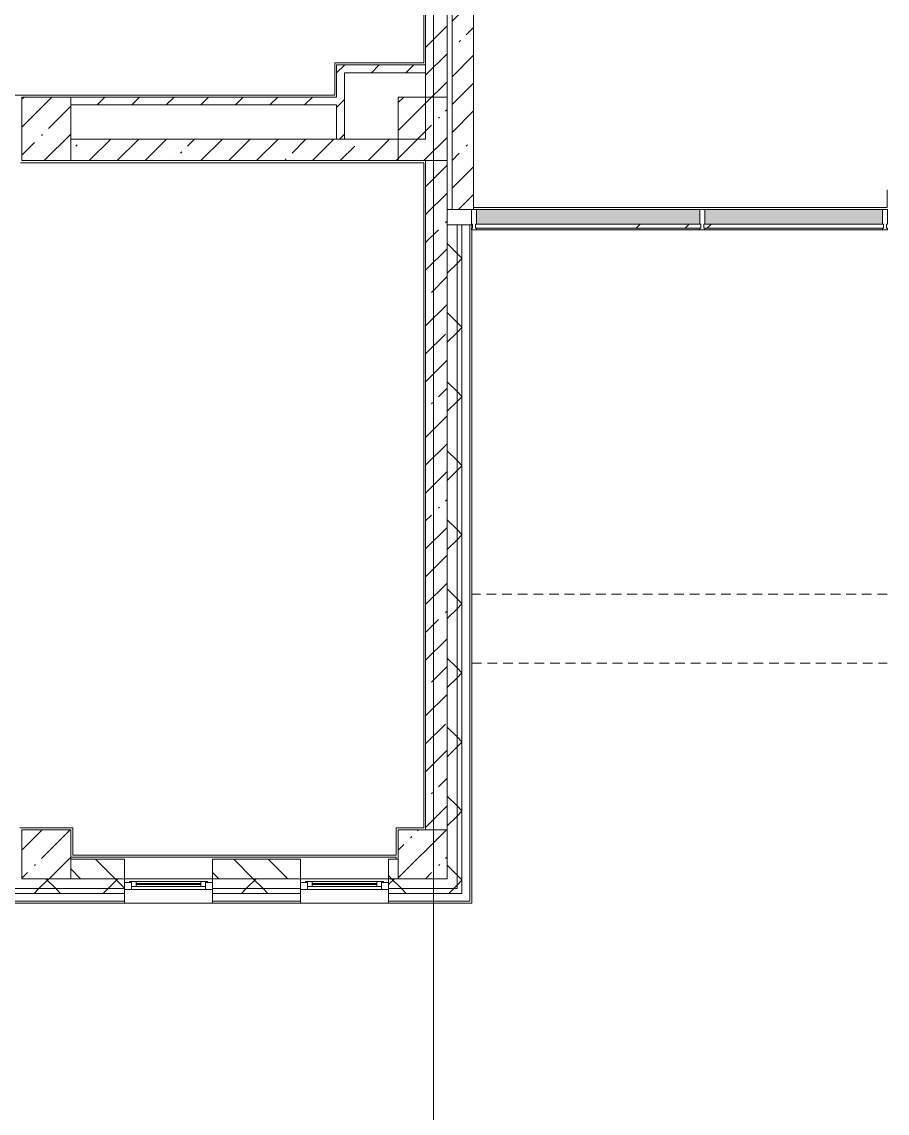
# Model space of a CAD drawing. Header units: millimetres. Extents: x -5714 to 188114, y -8553 to 29000.
# Drawn here: x 141454 to 150304, y 1150 to 12321 of the extents above; entities that cross this region are included whole.
import ezdxf

# ---------------------------------------------------------------- set-up
doc = ezdxf.new("R2010")
doc.units = ezdxf.units.MM
doc.linetypes.add('200_ШТРИХ__ш1_п0_6_', pattern=[160, 100, -60])
doc.linetypes.add('Осевая', pattern=[3175, 635, -476.25, 1587.5, -476.25])
for name, color, linetype, lineweight in [('A-DETL-MBND-1', 7, '200_ШТРИХ__ш1_п0_6_', 9), ('A-GLAZ-2', 7, 'Continuous', 5), ('A-GLAZ-CURT-2', 7, 'Continuous', 5), ('A-GLAZ-CWMG-2', 7, 'Continuous', 5), ('A-WALL', 7, 'Continuous', 9), ('A-WALL-2', 7, 'Continuous', 5), ('I-WALL-2', 7, 'Continuous', 5), ('S-COLS-2', 7, 'Continuous', 5), ('Оси', 7, 'Continuous', 9), ('Оси-2', 7, 'Осевая', 9)]:
    doc.layers.add(name, color=color, linetype=linetype, lineweight=lineweight)
doc.layers.add('A-FLOR-2', color=7, linetype='Continuous', lineweight=5, true_color=0xaaaaaa)
doc.layers.add('A-GLAZ-CWMG-3', color=7, linetype='Continuous', lineweight=5, true_color=0x383e42)
pattern_1 = [(45, (61103.76, 0), (-285.1231, 285.1231), []), (45, (61388.9, 0), (-285.1231, 285.1231), [504.031, -100.806, 16.764, -84.042])]
pattern_2 = [(45, (61103.76, 0), (-353.5534, 353.5534), []), (135, (61103.76, 0), (-353.5534, -353.5534), [])]
pattern_3 = [(45, (61103.76, 0), (-176.7767, 176.7767), [])]

# ---------------------------------------------------------------- blocks, each defined once
blk = doc.blocks.new('BSC_Колонна _Прямоугольная - 500х500-V119-3_9_1_птичка')
at = {"layer": 'S-COLS-2'}
h = blk.add_hatch(dxfattribs=at)
h.set_pattern_fill('FP_55', color=256, style=0, pattern_type=2)
h.set_pattern_definition([(45, (-80600, -3800), (-285.1231, 285.1231), []), (45, (-80314.88, -3800), (-285.1231, 285.1231), [504.031, -100.806, 16.764, -84.042])])
h.paths.add_polyline_path([(-250, -250), (250, -250), (250, 250), (-250, 250)])
for p, q in [((250, 250), (-250, 250)), ((-250, 250), (-250, -250)), ((250, -250), (250, 250)), ((-250, -250), (250, -250))]:
    blk.add_line(p, q, dxfattribs=at)
blk = doc.blocks.new('120_Окно_СКБ_1Ст - 120_Окно_СКБ_1Ст 900х2500_h_-19906774-3_9_1_птичка')
at = {"layer": 'A-GLAZ-2'}
for p, q in [((-450, -75), (-450, -5)), ((-450, -5), (-380, -5)), ((450, -5), (-450, -5)), ((-380, -75), (-450, -75)), ((-450, -75), (-400, -75)), ((-380, -75), (-400, -75)), ((-400, -75), (-400, -85)), ((-400, -85), (400, -85)), ((400, -85), (-400, -85)), ((-380, -5), (-380, -75)), ((380, -35), (-380, -35)), ((-380, -35), (-380, -75)), ((-330, -85), (-330, -35)), ((-330, -55), (330, -55)), ((330, -65), (-330, -65)), ((330, -85), (330, -35)), ((380, -75), (380, -5)), ((380, -5), (450, -5)), ((380, -75), (380, -35)), ((450, -75), (380, -75)), ((400, -75), (380, -75)), ((400, -75), (450, -75)), ((400, -85), (400, -75)), ((450, -5), (450, -75))]:
    blk.add_line(p, q, dxfattribs=at)
blk = doc.blocks.new('Системная панель - Стекло - 40мм-33184352-3_9_1_птичка')
at = {"layer": 'A-GLAZ-CURT-2'}
h = blk.add_hatch(dxfattribs=at)
h.set_pattern_fill('FP_125', color=256, style=0, pattern_type=2)
h.set_pattern_definition([(45, (-86642.5, -9710), (-1414.214, 1414.214), [1000, -3000]), (45, (-87642.5, -10210), (-1414.214, 1414.214), [3000, -1000]), (45, (-85642.5, -10710), (-1414.214, 1414.214), [1000, -3000])])
h.paths.add_polyline_path([(1153, 0), (1153, 40), (-1153, 40), (-1153, 0), (557, 0)])
for p, q in [((1153, 40), (-1153, 40)), ((-1153, 40), (-1153, 0)), ((-1153, 0), (1153, 0)), ((1153, 0), (1153, 40))]:
    blk.add_line(p, q, dxfattribs=at)
blk = doc.blocks.new('Системная панель - Стекло - 40мм-33184353-3_9_1_птичка')
at = {"layer": 'A-GLAZ-CURT-2'}
h = blk.add_hatch(dxfattribs=at)
h.set_pattern_fill('FP_126', color=256, style=0, pattern_type=2)
h.set_pattern_definition([(45, (-88744.2, -9710), (-1414.214, 1414.214), [1000, -3000]), (45, (-89744.2, -10210), (-1414.214, 1414.214), [3000, -1000]), (45, (-87744.2, -10710), (-1414.214, 1414.214), [1000, -3000])])
h.paths.add_polyline_path([(919, 0), (919, 40), (-919, 40), (-919, 0), (320, 0)])
for p, q in [((919, 40), (-919, 40)), ((-919, 40), (-919, 0)), ((-919, 0), (919, 0)), ((919, 0), (919, 40))]:
    blk.add_line(p, q, dxfattribs=at)
blk = doc.blocks.new('Прямоугольный импост - Импост структурный с накладкой - 190мм-33184356-3_9_1_птичка')
at = {"layer": 'A-GLAZ-CWMG-2'}
for p, q in [((-50, 0), (-50, 17)), ((-50, 17), (0, 17)), ((-40, 0), (-50, 0)), ((-40, -40), (-40, 0)), ((0, 0), (-10, 0)), ((-10, 0), (-10, -40)), ((0, 17), (0, 0)), ((-50, -190), (-50, -40)), ((-50, -40), (-40, -40)), ((-10, -40), (0, -40)), ((0, -40), (0, -190)), ((0, -190), (-50, -190))]:
    blk.add_line(p, q, dxfattribs=at)
blk = doc.blocks.new('Прямоугольный импост - Импост структурный с накладкой - 190мм-33184358-3_9_1_птичка')
at = {"layer": 'A-GLAZ-CWMG-2'}
for p, q in [((0, 17), (-50, 17)), ((-50, 17), (-50, 0)), ((-50, 0), (-40, 0)), ((-40, 0), (-40, -40)), ((-10, -40), (-10, 0)), ((-10, 0), (0, 0)), ((0, 0), (0, 17)), ((-40, -40), (-50, -40)), ((-50, -40), (-50, -190)), ((0, -40), (-10, -40)), ((0, -190), (0, -40)), ((-50, -190), (0, -190))]:
    blk.add_line(p, q, dxfattribs=at)
blk = doc.blocks.new('Прямоугольный импост - Импост структурный с накладкой - 190мм-33184349-3_9_1_птичка')
at = {"layer": 'A-GLAZ-CWMG-2'}
for p, q in [((-25, 0), (-25, 17)), ((-25, 17), (25, 17)), ((-15, 0), (-25, 0)), ((-15, -40), (-15, 0)), ((25, 0), (15, 0)), ((15, 0), (15, -40)), ((25, 17), (25, 0)), ((-25, -190), (-25, -40)), ((-25, -40), (-15, -40)), ((15, -40), (25, -40)), ((25, -40), (25, -190)), ((25, -190), (-25, -190))]:
    blk.add_line(p, q, dxfattribs=at)
blk = doc.blocks.new('Прямоугольный импост - Импост структурный с накладкой - 190мм-23186050-3_9_1_птичка')
at = {"layer": 'A-GLAZ-CWMG-3'}
for points in [[(85000, 10250), (87285, 10250), (87285, 10400), (85000, 10400)], [(85000, 10193), (87285, 10193), (87285, 10210), (85000, 10210)]]:
    blk.add_hatch(color=256, dxfattribs=at).paths.add_polyline_path(points)
at = {"layer": 'A-GLAZ-CWMG-2'}
for p, q in [((85000, 10400), (87285, 10400)), ((85000, 10193), (87285, 10193))]:
    blk.add_line(p, q, dxfattribs=at)
blk = doc.blocks.new('Прямоугольный импост - Импост структурный с накладкой - 190мм-23186051-3_9_1_птичка')
at = {"layer": 'A-GLAZ-CWMG-3'}
for points in [[(88000, 10250), (88000, 10400), (87335, 10400), (87335, 10250)], [(87335, 10193), (88000, 10193), (88000, 10210), (87335, 10210)]]:
    blk.add_hatch(color=256, dxfattribs=at).paths.add_polyline_path(points)
at = {"layer": 'A-GLAZ-CWMG-2'}
for p, q in [((87335, 10400), (88000, 10400)), ((87335, 10193), (88000, 10193))]:
    blk.add_line(p, q, dxfattribs=at)
blk = doc.blocks.new('Прямоугольный импост - Импост структурный с накладкой - 190мм-23186052-3_9_1_птичка')
at = {"layer": 'A-GLAZ-CWMG-3'}
for points in [[(88564, 10250), (89154, 10250), (89154, 10400), (88000, 10400), (88000, 10250)], [(88564, 10193), (89154, 10193), (89154, 10210), (88000, 10210), (88000, 10193)]]:
    blk.add_hatch(color=256, dxfattribs=at).paths.add_polyline_path(points)
at = {"layer": 'A-GLAZ-CWMG-2'}
for p, q in [((88000, 10400), (89154, 10400)), ((88000, 10193), (89154, 10193))]:
    blk.add_line(p, q, dxfattribs=at)
blk = doc.blocks.new('парапет9 - парапет-22867712-3_9_1_птичка')
at = {"layer": 'A-DETL-MBND-1'}
for p, q in [((89202, 7964), (84952, 7964)), ((84952, 7255), (89202, 7255))]:
    blk.add_line(p, q, dxfattribs=at)
blk = doc.blocks.new('BSC_Колонна _Прямоугольная - 650х500-V208-3_9_1_птичка')
at = {"layer": 'S-COLS-2'}
h = blk.add_hatch(dxfattribs=at)
h.set_pattern_fill('FP_129', color=256, style=0, pattern_type=2)
h.set_pattern_definition([(135, (11225, -80600), (-285.1231, -285.1231), []), (135, (11225, -80314.88), (-285.1231, -285.1231), [504.031, -100.806, 16.764, -84.042])])
h.paths.add_polyline_path([(325, 250), (-325, 250), (-325, -250), (325, -250)])
for p, q in [((325, 250), (-325, 250)), ((-325, 250), (-325, -250)), ((325, -250), (325, 250)), ((-325, -250), (325, -250))]:
    blk.add_line(p, q, dxfattribs=at)
blk = doc.blocks.new('BSC_Колонна _Прямоугольная - 500х500-V209-3_9_1_птичка')
at = {"layer": 'S-COLS-2'}
h = blk.add_hatch(dxfattribs=at)
h.set_pattern_fill('FP_130', color=256, style=0, pattern_type=2)
h.set_pattern_definition([(45, (-84450, -3800), (-285.1231, 285.1231), []), (45, (-84164.88, -3800), (-285.1231, 285.1231), [504.031, -100.806, 16.764, -84.042])])
h.paths.add_polyline_path([(-250, -250), (250, -250), (250, 250), (-250, 250), (-250, -99)])
for p, q in [((250, 250), (-250, 250)), ((-250, 250), (-250, -250)), ((250, -250), (250, 250)), ((-250, -250), (250, -250))]:
    blk.add_line(p, q, dxfattribs=at)

msp = doc.modelspace()

# ---------------------------------------------------------------- hatches: boundary and pattern name
at = {"layer": 'A-WALL-2'}
h = msp.add_hatch(dxfattribs=at)
h.set_pattern_fill('FP_66', color=256, style=0, pattern_type=2)
h.set_pattern_definition(pattern_2)
h.paths.add_polyline_path([(145905.4, 3450), (145905.4, 10242), (145805.4, 10242), (145805.4, 3450)])
h = msp.add_hatch(dxfattribs=at)
h.set_pattern_fill('FP_66', color=256, style=0, pattern_type=2)
h.set_pattern_definition(pattern_2)
h.paths.add_polyline_path([(145905.4, 3400), (145955.4, 3400), (145955.4, 10242), (145905.4, 10242), (145905.4, 3450)])
h = msp.add_hatch(dxfattribs=at)
h.set_pattern_fill('FP_64', color=256, style=0, pattern_type=2)
h.set_pattern_definition([(135, (61103.76, 0), (-176.7767, -176.7767), [])])
h.paths.add_polyline_path([(145203.8, 3550), (145303.8, 3550), (145303.8, 3750), (145203.8, 3750), (145203.8, 3701.2)])
h.paths.add_polyline_path([(144074.4, 3550), (144303.8, 3550), (144303.8, 3750), (143403.8, 3750), (143403.8, 3550)])
h.paths.add_polyline_path([(141183.8, 3550), (141453.8, 3550), (141453.8, 3750), (141183.8, 3750)])
h.paths.add_polyline_path([(137548.9, 3550), (138183.8, 3550), (138183.8, 3750), (137083.8, 3750), (137083.8, 3550)])
h.paths.add_polyline_path([(141953.8, 3550), (142503.8, 3550), (142503.8, 3750), (141953.8, 3750), (141953.8, 3666.7)])
h = msp.add_hatch(dxfattribs=at)
h.set_pattern_fill('FP_66', color=256, style=0, pattern_type=2)
h.set_pattern_definition(pattern_2)
h.paths.add_polyline_path([(145805.4, 3450), (145803.8, 3550), (145203.8, 3550), (145203.8, 3450), (145803.8, 3450)])
h.paths.add_polyline_path([(137548.9, 3450), (138183.8, 3450), (138183.8, 3550), (136803.8, 3550), (136803.8, 3450), (137083.8, 3450)])
h.paths.add_polyline_path([(143403.8, 3450), (144303.8, 3450), (144303.8, 3550), (143403.8, 3550)])
h.paths.add_polyline_path([(142503.8, 3450), (142503.8, 3550), (141183.8, 3550), (141183.8, 3450), (142210, 3450)])
h = msp.add_hatch(dxfattribs=at)
h.set_pattern_fill('FP_66', color=256, style=0, pattern_type=2)
h.set_pattern_definition(pattern_2)
h.paths.add_polyline_path([(145905.4, 3400), (145905.4, 3450), (145203.8, 3450), (145203.8, 3400), (145805.4, 3400)])
h.paths.add_polyline_path([(138183.8, 3400), (138183.8, 3450), (136803.8, 3450), (136803.8, 3400), (137548.9, 3400)])
h.paths.add_polyline_path([(141183.8, 3400), (142503.8, 3400), (142503.8, 3450), (141183.8, 3450)])
h.paths.add_polyline_path([(144074.4, 3400), (144303.8, 3400), (144303.8, 3450), (143403.8, 3450), (143403.8, 3400)])
at = {"layer": 'I-WALL-2'}
h = msp.add_hatch(dxfattribs=at)
h.set_pattern_fill('FP_62', color=256, style=0, pattern_type=2)
h.set_pattern_definition(pattern_1)
h.paths.add_polyline_path([(145938.8, 10400), (146073.8, 10400), (146073.8, 19100), (145853.8, 19100), (145853.8, 10400)])
h = msp.add_hatch(dxfattribs=at)
h.set_pattern_fill('FP_62', color=256, style=0, pattern_type=2)
h.set_pattern_definition(pattern_1)
h.paths.add_polyline_path([(145583.8, 4050), (145803.8, 4050), (145803.8, 15130), (145583.8, 15130), (145583.8, 4279.6)])
h = msp.add_hatch(dxfattribs=at)
h.set_pattern_fill('FP_67', color=256, style=0, pattern_type=2)
h.set_pattern_definition(pattern_3)
h.paths.add_polyline_path([(144673.8, 11120), (144753.8, 11120), (144753.8, 11880), (144673.8, 11880), (144673.8, 11221)])
h = msp.add_hatch(dxfattribs=at)
h.set_pattern_fill('FP_67', color=256, style=0, pattern_type=2)
h.set_pattern_definition(pattern_3)
h.paths.add_polyline_path([(145583.8, 11800), (145583.8, 11880), (144753.8, 11880), (144753.8, 11800)])
h = msp.add_hatch(dxfattribs=at)
h.set_pattern_fill('FP_67', color=256, style=0, pattern_type=2)
h.set_pattern_definition(pattern_3)
h.paths.add_polyline_path([(144673.8, 11470), (144673.8, 11550), (141953.8, 11550), (141953.8, 11470), (144074.4, 11470)])
h = msp.add_hatch(dxfattribs=at)
h.set_pattern_fill('FP_62', color=256, style=0, pattern_type=2)
h.set_pattern_definition(pattern_1)
h.paths.add_polyline_path([(144074.4, 10900), (145583.8, 10900), (145583.8, 11120), (141953.8, 11120), (141953.8, 10900)])
at = {"layer": 'S-COLS-2'}
h = msp.add_hatch(dxfattribs=at)
h.set_pattern_fill('FP_62', color=256, style=0, pattern_type=2)
h.set_pattern_definition(pattern_1)
h.paths.add_polyline_path([(145303.8, 10900), (145803.8, 10900), (145803.8, 11550), (145303.8, 11550), (145303.8, 11221)])

# ---------------------------------------------------------------- linework, layer by layer
at = {"layer": 'A-DETL-MBND-1'}
for p, q in [((145803.8, 10400), (145853.8, 10400)), ((146053.8, 10242), (146053.8, 10250))]:
    msp.add_line(p, q, dxfattribs=at)
at = {"layer": 'A-FLOR-2'}
for p, q in [((145563.8, 11900), (145563.8, 15130)), ((144654.2, 11570), (144654.2, 11900)), ((144654.2, 11900), (145563.8, 11900)), ((141022.8, 11570), (144654.2, 11570)), ((145563.8, 10879), (141439.8, 10879)), ((145563.8, 4070), (145563.8, 10879)), ((150302.8, 10420), (150302.8, 10600)), ((146073.8, 10420), (150302.8, 10420)), ((141433.8, 4070), (141973.8, 4070)), ((141973.8, 4070), (141973.8, 3790)), ((145283.8, 3790), (145283.8, 4070)), ((145283.8, 4070), (145563.8, 4070)), ((141973.8, 3790), (145283.8, 3790))]:
    msp.add_line(p, q, dxfattribs=at)
at = {"layer": 'A-WALL'}
for p, q in [((145583.8, 11800), (145583.8, 11880)), ((144673.8, 11120), (144753.8, 11120)), ((145905.4, 10242), (145905.4, 3450)), ((145955.4, 10242), (145955.4, 3400)), ((146035.4, 10242), (146035.4, 3320)), ((142503.8, 3550), (141953.8, 3550)), ((144303.8, 3550), (143403.8, 3550)), ((145303.8, 3550), (145203.8, 3550)), ((141183.8, 3450), (142503.8, 3450)), ((141183.8, 3400), (142503.8, 3400)), ((143403.8, 3450), (144303.8, 3450)), ((143403.8, 3400), (144303.8, 3400)), ((145203.8, 3450), (145905.4, 3450)), ((145203.8, 3400), (145955.4, 3400)), ((141183.8, 3320), (142503.8, 3320)), ((143403.8, 3320), (144303.8, 3320)), ((145203.8, 3320), (146035.4, 3320))]:
    msp.add_line(p, q, dxfattribs=at)
at = {"layer": 'A-WALL-2'}
for p, q in [((146055.4, 10242), (145805.4, 10242)), ((145805.4, 10242), (145805.4, 3550)), ((146055.4, 3300), (146055.4, 10242)), ((142503.8, 3750), (141953.8, 3750)), ((142503.8, 3300), (142503.8, 3750)), ((143403.8, 3750), (143403.8, 3300)), ((144303.8, 3750), (143403.8, 3750)), ((144303.8, 3300), (144303.8, 3750)), ((145203.8, 3750), (145203.8, 3300)), ((145303.8, 3750), (145203.8, 3750)), ((142503.8, 3550), (143403.8, 3550)), ((144303.8, 3550), (145203.8, 3550)), ((146055.4, 3300), (136961.8, 3300))]:
    msp.add_line(p, q, dxfattribs=at)
at = {"layer": 'I-WALL-2'}
for p, q in [((145853.8, 19100), (145853.8, 10400)), ((145583.8, 15130), (145583.8, 11880)), ((145803.8, 4050), (145803.8, 15130)), ((146073.8, 10400), (146073.8, 13400)), ((144673.8, 11880), (144673.8, 11550)), ((145583.8, 11880), (144673.8, 11880)), ((144753.8, 11120), (144753.8, 11800)), ((144753.8, 11800), (145583.8, 11800)), ((145583.8, 11800), (145583.8, 11120)), ((144673.8, 11550), (141953.8, 11550)), ((141953.8, 11470), (144673.8, 11470)), ((144673.8, 11470), (144673.8, 11120)), ((144673.8, 11120), (141953.8, 11120)), ((145583.8, 11120), (144753.8, 11120)), ((141953.8, 10900), (145583.8, 10900)), ((145583.8, 10900), (145583.8, 4050)), ((145853.8, 10400), (146073.8, 10400)), ((141953.8, 3770), (145283.8, 3770)), ((145283.8, 3750), (145283.8, 3770)), ((143403.8, 3550), (142503.8, 3550)), ((145203.8, 3550), (144303.8, 3550))]:
    msp.add_line(p, q, dxfattribs=at)
at = {"layer": 'S-COLS-2'}
for p, q in [((145803.8, 11550), (145303.8, 11550)), ((145303.8, 11550), (145303.8, 10900)), ((145803.8, 10900), (145803.8, 11550)), ((145303.8, 10900), (145803.8, 10900))]:
    msp.add_line(p, q, dxfattribs=at)
at = {"layer": 'Оси'}
for p, q in [((145663.8, 10029.8), (145663.8, 21915.1)), ((145663.8, -1906.3), (145663.8, 9979))]:
    msp.add_line(p, q, dxfattribs=at)
at = {"layer": 'Оси-2'}
msp.add_line((145663.8, 9979), (145663.8, 10029.8), dxfattribs=at)

# ---------------------------------------------------------------- block references
at = {"layer": 'A-DETL-MBND-1'}
msp.add_blockref('парапет9 - парапет-22867712-3_9_1_птичка', (61103.8, -1500), dxfattribs=at)
at = {"layer": 'A-GLAZ-2', "rotation": 180}
for p in [(142953.8, 3435), (144753.8, 3435)]:
    msp.add_blockref('120_Окно_СКБ_1Ст - 120_Окно_СКБ_1Ст 900х2500_h_-19906774-3_9_1_птичка', p, dxfattribs=at)
at = {"layer": 'A-GLAZ-CURT-2'}
for name, p in [('Системная панель - Стекло - 40мм-33184352-3_9_1_птичка', (147246.3, 10210)), ('Системная панель - Стекло - 40мм-33184353-3_9_1_птичка', (149348, 10210))]:
    msp.add_blockref(name, p, dxfattribs=at)
at = {"layer": 'A-GLAZ-CWMG-2', "rotation": 180}
msp.add_blockref('Прямоугольный импост - Импост структурный с накладкой - 190мм-33184358-3_9_1_птичка', (146053.8, 10210), dxfattribs=at)
at = {"layer": 'A-GLAZ-CWMG-2'}
for name in ['Прямоугольный импост - Импост структурный с накладкой - 190мм-23186050-3_9_1_птичка', 'Прямоугольный импост - Импост структурный с накладкой - 190мм-23186051-3_9_1_птичка', 'Прямоугольный импост - Импост структурный с накладкой - 190мм-23186052-3_9_1_птичка']:
    msp.add_blockref(name, (61103.8, 0), dxfattribs=at)
at = {"layer": 'A-GLAZ-CWMG-2', "extrusion": (0, 0, -1), "rotation": 180}
for name, p in [('Прямоугольный импост - Импост структурный с накладкой - 190мм-33184349-3_9_1_птичка', (-148413.8, 10210)), ('Прямоугольный импост - Импост структурный с накладкой - 190мм-33184356-3_9_1_птичка', (-150307.3, 10210))]:
    msp.add_blockref(name, p, dxfattribs=at)
at = {"layer": 'S-COLS-2', "rotation": 270.0000000000007}
msp.add_blockref('BSC_Колонна _Прямоугольная - 650х500-V208-3_9_1_птичка', (141703.8, 11225), dxfattribs=at)
at = {"layer": 'S-COLS-2'}
for name, p in [('BSC_Колонна _Прямоугольная - 500х500-V119-3_9_1_птичка', (141703.8, 3800)), ('BSC_Колонна _Прямоугольная - 500х500-V209-3_9_1_птичка', (145553.8, 3800))]:
    msp.add_blockref(name, p, dxfattribs=at)

doc.saveas('drawing.dxf')
